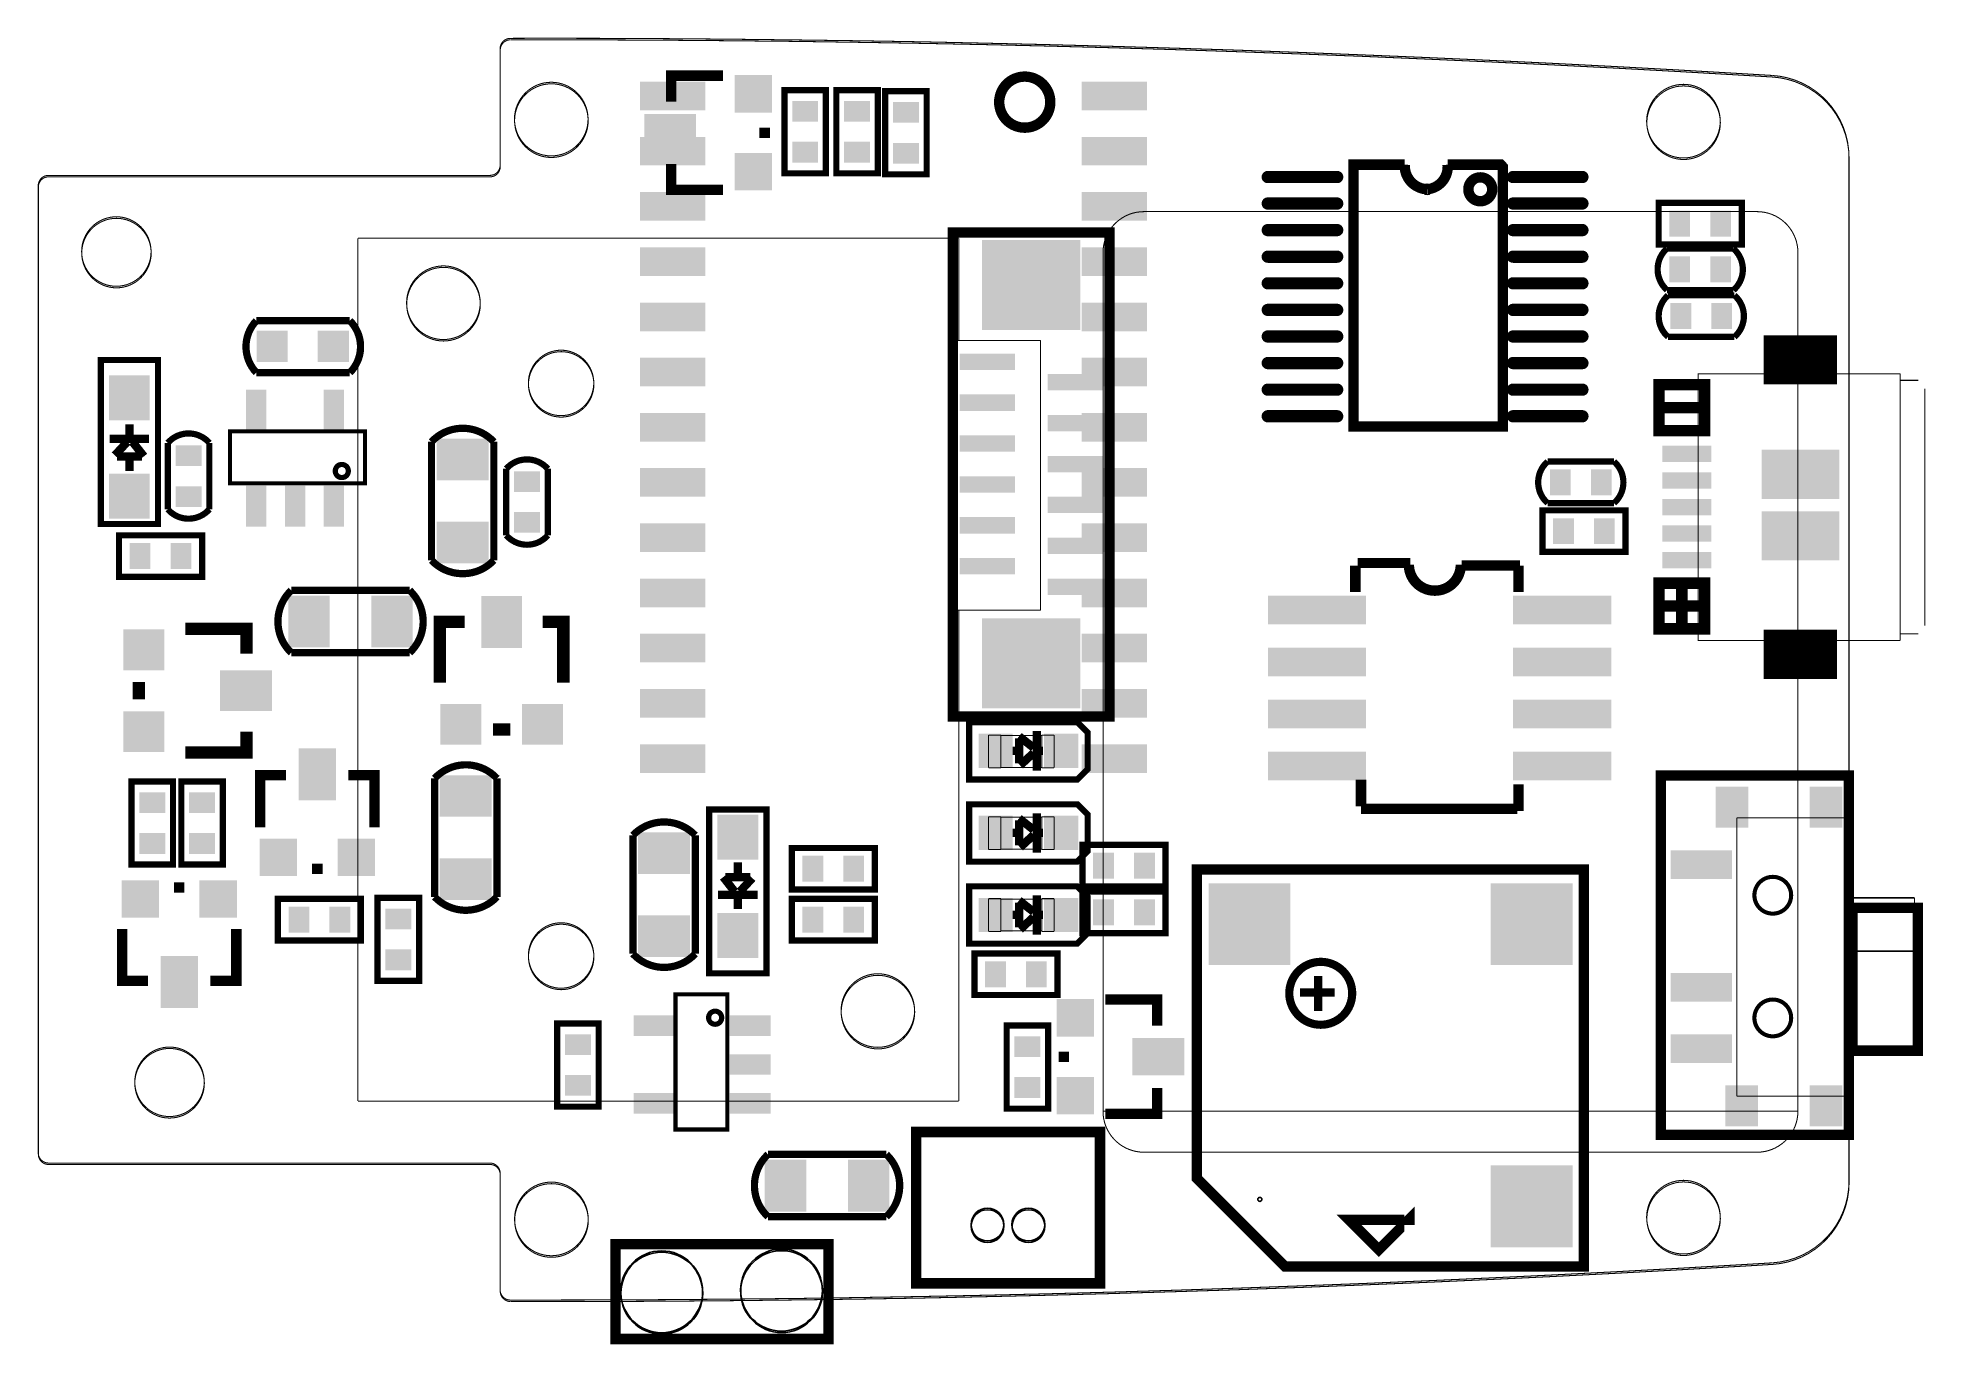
# Model space of a CAD drawing. Extents: x 19.09 to 20.91, y 15.33 to 16.59.
import ezdxf

# ---------------------------------------------------------------- set-up
doc = ezdxf.new("R2010")
doc.units = 0
doc.header["$MEASUREMENT"] = 0
doc.layers.get('0').update_dxf_attribs({"linetype": 'CONTINUOUS'})
doc.layers.add('GEN000_PHO', color=7, linetype='CONTINUOUS')
doc.layers.add('GEN001_PHO', color=6, linetype='CONTINUOUS')

# ---------------------------------------------------------------- blocks, each defined once
blk = doc.blocks.new('ROUND_16')
blk.add_circle((0, 0), 0.005)
blk = doc.blocks.new('SQUARE_37')
blk.add_solid([(0.018, 0.018), (0.018, -0.018), (-0.018, 0.018), (-0.018, -0.018)])
blk = doc.blocks.new('SQUARE_55')
blk.add_solid([(0.015, 0.015), (0.015, -0.015), (-0.015, 0.015), (-0.015, -0.015)])
blk = doc.blocks.new('RECTANGLE_56')
blk.add_solid([(0.025, 0.02), (0.025, -0.02), (-0.025, 0.02), (-0.025, -0.02)])
blk = doc.blocks.new('RECTANGLE_59')
blk.add_solid([(0.02, 0.025), (0.02, -0.025), (-0.02, 0.025), (-0.02, -0.025)])
blk = doc.blocks.new('ROUND_65')
blk.add_circle((0, 0), 0.0394)
blk = doc.blocks.new('ROUND_77')
blk.add_circle((0, 0), 0.00197)
blk = doc.blocks.new('RECTANGLE_112')
blk.add_solid([(0.018, 0.025), (0.018, -0.025), (-0.018, 0.025), (-0.018, -0.025)])
blk = doc.blocks.new('ROUND_236')
blk.add_circle((0, 0), 0.0158)
blk = doc.blocks.new('RECTANGLE_248')
blk.add_solid([(0.01, 0.0125), (0.01, -0.0125), (-0.01, 0.0125), (-0.01, -0.0125)])
blk = doc.blocks.new('RECTANGLE_249')
blk.add_solid([(0.0125, 0.01), (0.0125, -0.01), (-0.0125, 0.01), (-0.0125, -0.01)])
blk = doc.blocks.new('RECTANGLE_255')
blk.add_solid([(0.025, 0.018), (0.025, -0.018), (-0.025, 0.018), (-0.025, -0.018)])
blk = doc.blocks.new('SQUARE_267')
blk.add_solid([(0.03937, 0.03937), (0.03937, -0.03937), (-0.03937, 0.03937), (-0.03937, -0.03937)])
blk = doc.blocks.new('RECTANGLE_268')
blk.add_solid([(0.02362, 0.007875), (0.02362, -0.007875), (-0.02362, 0.007875), (-0.02362, -0.007875)])
blk = doc.blocks.new('RECTANGLE_270')
blk.add_solid([(0.0374, 0.02362), (0.0374, -0.02362), (-0.0374, 0.02362), (-0.0374, -0.02362)])
blk = doc.blocks.new('RECTANGLE_273')
blk.add_solid([(0.019685, 0.021655), (0.019685, -0.021655), (-0.019685, 0.021655), (-0.019685, -0.021655)])
blk = doc.blocks.new('RECTANGLE_274')
blk.add_solid([(0.019685, 0.009845), (0.019685, -0.009845), (-0.019685, 0.009845), (-0.019685, -0.009845)])
blk = doc.blocks.new('SQUARE_275')
blk.add_solid([(0.019685, 0.019685), (0.019685, -0.019685), (-0.019685, 0.019685), (-0.019685, -0.019685)])
blk = doc.blocks.new('RECTANGLE_276')
blk.add_solid([(0.025, 0.019685), (0.025, -0.019685), (-0.025, 0.019685), (-0.025, -0.019685)])
blk = doc.blocks.new('RECTANGLE_278')
blk.add_solid([(0.02953, 0.01378), (0.02953, -0.01378), (-0.02953, 0.01378), (-0.02953, -0.01378)])
blk = doc.blocks.new('RECTANGLE_279')
blk.add_solid([(0.01575, 0.019685), (0.01575, -0.019685), (-0.01575, 0.019685), (-0.01575, -0.019685)])
blk = doc.blocks.new('RECTANGLE_280')
blk.add_solid([(0.019685, 0.025), (0.019685, -0.025), (-0.019685, 0.025), (-0.019685, -0.025)])
blk = doc.blocks.new('RECTANGLE_281')
blk.add_solid([(0.009845, 0.019685), (0.009845, -0.019685), (-0.009845, 0.019685), (-0.009845, -0.019685)])
blk = doc.blocks.new('OBLONG_284')
at = {"const_width": 0.0118}
blk.add_lwpolyline([(0.0335, 0), (-0.0335, 0)], dxfattribs=at)
at = {"const_width": 0.0059}
for points in [[(-0.0364, 0, 1), (-0.0305, 0, 1)], [(0.0305, 0, 1), (0.0364, 0, 1)]]:
    blk.add_lwpolyline(points, format="xyb", close=True, dxfattribs=at)
blk = doc.blocks.new('RECTANGLE_285')
blk.add_solid([(0.047245, 0.01378), (0.047245, -0.01378), (-0.047245, 0.01378), (-0.047245, -0.01378)])
blk = doc.blocks.new('RECTANGLE_286')
blk.add_solid([(0.031495, 0.01378), (0.031495, -0.01378), (-0.031495, 0.01378), (-0.031495, -0.01378)])
blk = doc.blocks.new('SQUARE_208')
blk.add_solid([(0.0165, 0.0165), (0.0165, -0.0165), (-0.0165, 0.0165), (-0.0165, -0.0165)])
blk = doc.blocks.new('RECTANGLE_262')
blk.add_solid([(0.026575, 0.007875), (0.026575, -0.007875), (-0.026575, 0.007875), (-0.026575, -0.007875)])
blk = doc.blocks.new('RECTANGLE_263')
blk.add_solid([(0.047245, 0.043305), (0.047245, -0.043305), (-0.047245, 0.043305), (-0.047245, -0.043305)])

msp = doc.modelspace()

# ---------------------------------------------------------------- linework, layer by layer
at = {"layer": 'GEN000_PHO', "const_width": 0.001}
for points in [[(19.5461, 16.5885, 0.413619), (19.5363, 16.5787)], [(20.8355, 16.4742, 0.396458), (20.7616, 16.5528)], [(19.1013, 16.4566, 0.414216), (19.0914, 16.4468)], [(19.5265, 16.4566, 0.414216), (19.5363, 16.4665)], [(20.1564, 16.4217, 0.414214), (20.117, 16.3824)], [(20.7863, 16.3824, 0.414214), (20.7469, 16.4217)], [(20.117, 15.5556, 0.414214), (20.1564, 15.5162)], [(20.7469, 15.5162, 0.414214), (20.7863, 15.5556)], [(19.0914, 15.5157, 0.414216), (19.1013, 15.5058)], [(19.5363, 15.496, 0.414216), (19.5265, 15.5058)], [(20.7616, 15.4097, 0.396458), (20.8355, 15.4883)], [(19.5363, 15.3838, 0.413619), (19.5461, 15.3739)]]:
    msp.add_lwpolyline(points, format="xyb", dxfattribs=at)
at = {"layer": 'GEN000_PHO'}
for points, const_width in [([(19.5461, 16.5885), (19.5766, 16.5886), (19.6374, 16.5885), (19.6982, 16.5882), (19.759, 16.5877), (19.8198, 16.587), (19.8806, 16.5862), (19.9414, 16.5852), (20.0022, 16.5839), (20.063, 16.5825), (20.1237, 16.5809), (20.1845, 16.5791), (20.2453, 16.5772), (20.306, 16.575), (20.3668, 16.5726), (20.4275, 16.5701), (20.4882, 16.5674), (20.549, 16.5645), (20.6097, 16.5614), (20.6704, 16.5581), (20.7311, 16.5546), (20.7615, 16.5528)], 0.001), ([(19.5363, 16.4665), (19.5363, 16.5787)], 0.001), ([(19.7011, 16.5276), (19.7011, 16.5526), (19.7511, 16.5526)], 0.01), ([(19.8501, 16.5386), (19.8501, 16.4586), (19.8101, 16.4586), (19.8101, 16.5386), (19.8501, 16.5386)], 0.006), ([(19.9001, 16.5386), (19.9001, 16.4586), (19.8601, 16.4586), (19.8601, 16.5386), (19.9001, 16.5386)], 0.006), ([(19.9071, 16.4576), (19.9071, 16.5376), (19.9471, 16.5376), (19.9471, 16.4576), (19.9071, 16.4576)], 0.006), ([(19.7911, 16.4926), (19.7911, 16.5026)], 0.01), ([(19.7011, 16.4676), (19.7011, 16.4426), (19.7511, 16.4426)], 0.01), ([(20.8355, 16.4742), (20.8355, 15.4883)], 0.001), ([(19.1013, 16.4566), (19.5265, 16.4566)], 0.001), ([(19.0914, 15.5157), (19.0914, 16.4468)], 0.001), ([(20.7469, 16.4217), (20.1564, 16.4217)], 0.001), ([(19.9724, 15.9358), (19.9724, 16.4015), (20.1232, 16.4015), (20.1232, 15.9358), (19.9724, 15.9358)], 0.01), ([(19.3993, 16.3961), (19.978, 16.3961)], 0.001), ([(19.3993, 15.5654), (19.3993, 16.3961)], 0.001), ([(19.9741, 15.9473), (19.9741, 16.3883)], 0.001), ([(19.978, 16.3961), (19.978, 16.2977)], 0.001), ([(20.117, 16.3824), (20.117, 15.5556)], 0.001), ([(20.7863, 16.3824), (20.7863, 15.5556)], 0.001), ([(20.0568, 16.2977), (19.9741, 16.2977)], 0.001), ([(20.0568, 16.0379), (20.0568, 16.2977)], 0.001), ([(19.9741, 16.0379), (20.0568, 16.0379)], 0.001), ([(19.978, 16.0379), (19.978, 15.5654)], 0.001), ([(19.988, 15.9302), (20.0922, 15.9302), (20.1022, 15.9202), (20.1022, 15.885), (20.0922, 15.875), (19.988, 15.875), (19.988, 15.9302)], 0.00591), ([(20.0068, 15.9178), (20.0186, 15.9178)], 0.001), ([(20.0068, 15.8863), (20.0068, 15.9178)], 0.001), ([(20.0186, 15.8863), (20.0186, 15.9178)], 0.001), ([(20.0186, 15.9174), (20.058, 15.9174)], 0.001), ([(20.0361, 15.9166), (20.0501, 15.9056)], 0.008), ([(20.0361, 15.9146), (20.0361, 15.8906)], 0.008), ([(20.0531, 15.9216), (20.0531, 15.8836)], 0.008), ([(20.058, 15.9178), (20.0698, 15.9178)], 0.001), ([(20.058, 15.8863), (20.058, 15.9178)], 0.001), ([(20.0698, 15.8863), (20.0698, 15.9178)], 0.001), ([(20.0341, 15.9026), (20.0301, 15.9026)], 0.008), ([(20.0371, 15.8886), (20.0501, 15.9006)], 0.008), ([(20.0531, 15.9026), (20.0591, 15.9026)], 0.008), ([(20.0068, 15.8863), (20.0186, 15.8863)], 0.001), ([(20.0186, 15.8867), (20.058, 15.8867)], 0.001), ([(20.058, 15.8863), (20.0698, 15.8863)], 0.001), ([(19.988, 15.8512), (20.0922, 15.8512), (20.1022, 15.8412), (20.1022, 15.806), (20.0922, 15.796), (19.988, 15.796), (19.988, 15.8512)], 0.00591), ([(20.0068, 15.8391), (20.0186, 15.8391)], 0.001), ([(20.0068, 15.8076), (20.0068, 15.8391)], 0.001), ([(20.0186, 15.8076), (20.0186, 15.8391)], 0.001), ([(20.0186, 15.8387), (20.058, 15.8387)], 0.001), ([(20.0361, 15.8376), (20.0501, 15.8266)], 0.008), ([(20.0361, 15.8356), (20.0361, 15.8116)], 0.008), ([(20.0531, 15.8426), (20.0531, 15.8046)], 0.008), ([(20.058, 15.8391), (20.0698, 15.8391)], 0.001), ([(20.058, 15.8076), (20.058, 15.8391)], 0.001), ([(20.0698, 15.8076), (20.0698, 15.8391)], 0.001), ([(20.0341, 15.8236), (20.0301, 15.8236)], 0.008), ([(20.0371, 15.8096), (20.0501, 15.8216)], 0.008), ([(20.0531, 15.8236), (20.0591, 15.8236)], 0.008), ([(20.0068, 15.8076), (20.0186, 15.8076)], 0.001), ([(20.0186, 15.808), (20.058, 15.808)], 0.001), ([(20.058, 15.8076), (20.0698, 15.8076)], 0.001), ([(19.988, 15.7722), (20.0922, 15.7722), (20.1022, 15.7622), (20.1022, 15.727), (20.0922, 15.717), (19.988, 15.717), (19.988, 15.7722)], 0.00591), ([(20.0361, 15.7586), (20.0501, 15.7476)], 0.008), ([(20.0531, 15.7636), (20.0531, 15.7256)], 0.008), ([(20.0068, 15.7603), (20.0186, 15.7603)], 0.001), ([(20.0068, 15.7288), (20.0068, 15.7603)], 0.001), ([(20.0186, 15.7288), (20.0186, 15.7603)], 0.001), ([(20.0186, 15.7599), (20.058, 15.7599)], 0.001), ([(20.0341, 15.7446), (20.0301, 15.7446)], 0.008), ([(20.0361, 15.7566), (20.0361, 15.7326)], 0.008), ([(20.0371, 15.7306), (20.0501, 15.7426)], 0.008), ([(20.0531, 15.7446), (20.0591, 15.7446)], 0.008), ([(20.058, 15.7603), (20.0698, 15.7603)], 0.001), ([(20.058, 15.7288), (20.058, 15.7603)], 0.001), ([(20.0698, 15.7288), (20.0698, 15.7603)], 0.001), ([(20.0068, 15.7288), (20.0186, 15.7288)], 0.001), ([(20.0186, 15.7292), (20.058, 15.7292)], 0.001), ([(20.058, 15.7288), (20.0698, 15.7288)], 0.001), ([(20.0731, 15.6676), (19.9931, 15.6676), (19.9931, 15.7076), (20.0731, 15.7076), (20.0731, 15.6676)], 0.006), ([(19.978, 15.5654), (19.3993, 15.5654)], 0.001), ([(20.7863, 15.5556), (20.117, 15.5556)], 0.001), ([(20.1564, 15.5162), (20.7469, 15.5162)], 0.001), ([(19.5265, 15.5058), (19.1013, 15.5058)], 0.001), ([(19.5363, 15.3838), (19.5363, 15.496)], 0.001), ([(20.7615, 15.4097), (20.7311, 15.4079), (20.6704, 15.4044), (20.6097, 15.4011), (20.549, 15.398), (20.4882, 15.3951), (20.4275, 15.3924), (20.3668, 15.3898), (20.306, 15.3875), (20.2453, 15.3853), (20.1845, 15.3833), (20.1237, 15.3815), (20.063, 15.3799), (20.0022, 15.3785), (19.9414, 15.3773), (19.8806, 15.3763), (19.8198, 15.3754), (19.759, 15.3748), (19.6982, 15.3743), (19.6374, 15.374), (19.5766, 15.3739), (19.5461, 15.3739)], 0.001)]:
    msp.add_lwpolyline(points, dxfattribs=dict(at, const_width=const_width))
at = {"layer": 'GEN000_PHO', "const_width": 0.001}
for points in [[(19.5501, 16.5108, 1), (19.621, 16.5108, 1)], [(20.6406, 16.5088, 1), (20.7115, 16.5088, 1)], [(19.1332, 16.3833, 1), (19.2001, 16.3833, 1)], [(19.4462, 16.334, 1), (19.5171, 16.334, 1)], [(19.5635, 16.2568, 1), (19.6265, 16.2568, 1)], [(19.5635, 15.7056, 1), (19.6265, 15.7056, 1)], [(19.8647, 15.6526, 1), (19.9355, 15.6526, 1)], [(19.1844, 15.584, 1), (19.2513, 15.584, 1)], [(19.5502, 15.452, 1), (19.6211, 15.452, 1)], [(20.6406, 15.4537, 1), (20.7115, 15.4537, 1)]]:
    msp.add_lwpolyline(points, format="xyb", close=True, dxfattribs=at)
at = {"layer": 'GEN001_PHO'}
for points, const_width in [([(19.5462, 16.5871, 0.413619), (19.5364, 16.5772)], 0.001), ([(20.8356, 16.4727, 0.396421), (20.7617, 16.5513)], 0.001), ([(20.4076, 16.4669, 0.414214), (20.4292, 16.4432)], 0.01), ([(20.4292, 16.4432, 0.414214), (20.4489, 16.4669)], 0.01), ([(19.1014, 16.4552, 0.414214), (19.0915, 16.4453)], 0.001), ([(19.5266, 16.4552, 0.414216), (19.5364, 16.465)], 0.001), ([(20.6602, 16.3862, 0.450965), (20.6602, 16.3462)], 0.006), ([(20.7242, 16.3461, 0.453597), (20.7242, 16.3861)], 0.006), ([(20.6612, 16.3411, 0.450965), (20.6612, 16.3011)], 0.006), ([(20.7252, 16.3011, 0.453597), (20.7252, 16.3411)], 0.006), ([(19.3015, 16.3167, 0.4), (19.3015, 16.2667)], 0.007), ([(19.3915, 16.2667, 0.414214), (19.3915, 16.3167)], 0.007), ([(19.2562, 16.1991, 0.453597), (19.2162, 16.1991)], 0.006), ([(19.5302, 16.2001, 0.435826), (19.4702, 16.2001)], 0.007), ([(19.5822, 16.1741, 0.45105), (19.5422, 16.1742)], 0.006), ([(20.5452, 16.1811, 0.453768), (20.5452, 16.1411)], 0.006), ([(20.6092, 16.1411, 0.450968), (20.6092, 16.1811)], 0.006), ([(19.2162, 16.1351, 0.450881), (19.2562, 16.1351)], 0.006), ([(19.5422, 16.1101, 0.453597), (19.5822, 16.1101)], 0.006), ([(19.4702, 16.086, 0.428586), (19.5302, 16.086)], 0.007), ([(20.4116, 16.0818, 1), (20.4616, 16.0818)], 0.01), ([(19.3351, 16.0571, 0.428586), (19.3351, 15.9971)], 0.007), ([(19.4491, 15.9971, 0.435826), (19.4491, 16.0571)], 0.007), ([(19.5332, 15.8761, 0.435826), (19.4732, 15.8761)], 0.007), ([(19.7242, 15.8213, 0.42869), (19.6642, 15.8213)], 0.007), ([(19.4732, 15.762, 0.428586), (19.5332, 15.762)], 0.007), ([(19.6642, 15.7072, 0.435826), (19.7242, 15.7072)], 0.007), ([(19.0915, 15.5142, 0.414214), (19.1014, 15.5044)], 0.001), ([(19.7943, 15.5141, 0.435826), (19.7943, 15.4541)], 0.007), ([(19.9083, 15.4541, 0.428586), (19.9083, 15.5141)], 0.007), ([(19.5364, 15.4945, 0.414216), (19.5266, 15.5044)], 0.001), ([(20.7617, 15.4082, 0.396423), (20.8356, 15.4868)], 0.001), ([(19.5364, 15.3823, 0.413618), (19.5462, 15.3725)], 0.001)]:
    msp.add_lwpolyline(points, format="xyb", dxfattribs=dict(at, const_width=const_width))
for points, const_width in [([(19.5463, 16.5871), (19.5768, 16.5871), (19.6376, 16.587), (19.6983, 16.5867), (19.7591, 16.5862), (19.8199, 16.5856), (19.8807, 16.5847), (19.9415, 16.5837), (20.0023, 16.5825), (20.0631, 16.5811), (20.1238, 16.5795), (20.1846, 16.5777), (20.2454, 16.5757), (20.3061, 16.5735), (20.3669, 16.5712), (20.4276, 16.5686), (20.4883, 16.5659), (20.5491, 16.563), (20.6098, 16.5599), (20.6705, 16.5566), (20.7312, 16.5531), (20.7616, 16.5513)], 0.001), ([(19.5364, 16.465), (19.5364, 16.5772)], 0.001), ([(20.4076, 16.4669), (20.3583, 16.4669), (20.3583, 16.2149), (20.502, 16.2149), (20.502, 16.4649), (20.5001, 16.4669), (20.4489, 16.4669)], 0.01), ([(20.8356, 16.4727), (20.8356, 15.4868)], 0.001), ([(19.1014, 16.4552), (19.5266, 16.4552)], 0.001), ([(19.0915, 15.5142), (19.0915, 16.4453)], 0.001), ([(20.7322, 16.4301), (20.6522, 16.4301), (20.6522, 16.3901), (20.7322, 16.3901), (20.7322, 16.4301)], 0.006), ([(20.7242, 16.3861), (20.6602, 16.3861)], 0.006), ([(20.6602, 16.3461), (20.7242, 16.3461)], 0.006), ([(20.7252, 16.3411), (20.6612, 16.3411)], 0.006), ([(19.3015, 16.3167), (19.3915, 16.3167)], 0.007), ([(20.6612, 16.3011), (20.7252, 16.3011)], 0.006), ([(20.7674, 16.2696), (20.7674, 16.2885), (20.8099, 16.2885), (20.8099, 16.2696), (20.7674, 16.2696)], 0.0284), ([(20.7674, 16.2775), (20.8099, 16.2775)], 0.0284), ([(20.788, 16.2696), (20.788, 16.2885)], 0.0284), ([(19.2068, 16.121), (19.2068, 16.2789), (19.1959, 16.2789), (19.1517, 16.2789), (19.1517, 16.121), (19.2068, 16.121)], 0.00591), ([(19.3915, 16.2667), (19.3015, 16.2667)], 0.007), ([(20.669, 16.2275), (20.669, 16.2385), (20.68, 16.2385), (20.68, 16.2275), (20.669, 16.2275)], 0.0441), ([(20.6746, 16.2275), (20.6746, 16.2385)], 0.0441), ([(20.8848, 16.2656), (20.6903, 16.2656), (20.6903, 16.0089), (20.8848, 16.0089)], 0.001), ([(20.8848, 16.2656), (20.8848, 16.0089)], 0.001), ([(20.8848, 16.2593), (20.9022, 16.2593)], 0.001), ([(20.9085, 16.0231), (20.9085, 16.2514)], 0.001), ([(19.1792, 16.2031), (19.1792, 16.2168)], 0.008), ([(19.1982, 16.2031), (19.1602, 16.2031)], 0.008), ([(19.1652, 16.1871), (19.1772, 16.2001)], 0.008), ([(19.1932, 16.1861), (19.1822, 16.2001)], 0.008), ([(19.2162, 16.1991), (19.2162, 16.1351)], 0.006), ([(19.2562, 16.1351), (19.2562, 16.1991)], 0.006), ([(19.4062, 16.1601), (19.4062, 16.2101), (19.2762, 16.2101), (19.2762, 16.1601), (19.4062, 16.1601)], 0.00394), ([(19.4702, 16.2001), (19.4702, 16.086)], 0.007), ([(19.5302, 16.086), (19.5302, 16.2001)], 0.007), ([(19.1912, 16.1861), (19.1672, 16.1861)], 0.008), ([(19.1792, 16.1841), (19.1792, 16.172)], 0.008), ([(20.6092, 16.1811), (20.5452, 16.1811)], 0.006), ([(19.5422, 16.1741), (19.5422, 16.1101)], 0.006), ([(19.5822, 16.1101), (19.5822, 16.1741)], 0.006), ([(20.5452, 16.1411), (20.6092, 16.1411)], 0.006), ([(20.5402, 16.0941), (20.6202, 16.0941), (20.6202, 16.1341), (20.5402, 16.1341), (20.5402, 16.0941)], 0.006), ([(19.1692, 16.0701), (19.2492, 16.0701), (19.2492, 16.1101), (19.1692, 16.1101), (19.1692, 16.0701)], 0.006), ([(20.36, 16.0555), (20.36, 16.081)], 0.01), ([(20.4131, 16.0834), (20.3623, 16.0834)], 0.0098), ([(20.5187, 16.081), (20.4624, 16.081)], 0.0098), ([(20.5171, 16.0555), (20.5171, 16.081)], 0.01), ([(19.4491, 16.0571), (19.3351, 16.0571)], 0.007), ([(20.669, 16.0365), (20.669, 16.0476), (20.68, 16.0476), (20.68, 16.0365), (20.669, 16.0365)], 0.0441), ([(20.669, 16.0413), (20.68, 16.0413)], 0.0441), ([(20.6746, 16.0365), (20.6746, 16.0476)], 0.0441), ([(19.2332, 16.0201), (19.292, 16.0201), (19.292, 15.9961)], 0.012), ([(19.4783, 15.9681), (19.4783, 16.0269), (19.5022, 16.0269)], 0.012), ([(19.5972, 15.9681), (19.5972, 16.0269), (19.5772, 16.0269)], 0.012), ([(20.7674, 15.9861), (20.7674, 16.005), (20.8099, 16.005), (20.8099, 15.9861), (20.7674, 15.9861)], 0.0284), ([(20.788, 15.9861), (20.788, 16.005)], 0.0284), ([(19.3351, 15.9971), (19.4491, 15.9971)], 0.007), ([(20.7674, 15.994), (20.8099, 15.994)], 0.0284), ([(20.8848, 16.0152), (20.9022, 16.0152)], 0.001), ([(19.1882, 15.9522), (19.1882, 15.969)], 0.012), ([(19.2332, 15.9011), (19.292, 15.9011), (19.292, 15.9211)], 0.012), ([(19.5461, 15.9231), (19.5293, 15.9231)], 0.012), ([(19.1812, 15.8731), (19.1812, 15.7931), (19.2212, 15.7931), (19.2212, 15.8731), (19.1812, 15.8731)], 0.006), ([(19.2292, 15.8731), (19.2292, 15.7931), (19.2692, 15.7931), (19.2692, 15.8731), (19.2292, 15.8731)], 0.006), ([(19.3302, 15.8791), (19.3052, 15.8791), (19.3052, 15.8291)], 0.01), ([(19.3902, 15.8791), (19.4152, 15.8791), (19.4152, 15.8291)], 0.01), ([(19.4732, 15.8761), (19.4732, 15.762)], 0.007), ([(19.5332, 15.762), (19.5332, 15.8761)], 0.007), ([(20.3655, 15.8491), (20.3655, 15.8748)], 0.01), ([(20.5171, 15.8448), (20.5171, 15.8704)], 0.01), ([(20.6542, 15.879), (20.6542, 15.5329), (20.8353, 15.5329), (20.8353, 15.879), (20.6542, 15.879)], 0.01), ([(19.7376, 15.8462), (19.7376, 15.6884), (19.7485, 15.6884), (19.7928, 15.6884), (19.7928, 15.8462), (19.7376, 15.8462)], 0.00591), ([(20.5159, 15.8468), (20.3655, 15.8468)], 0.0098), ([(20.7274, 15.838), (20.8356, 15.838)], 0.001), ([(20.7274, 15.5703), (20.7274, 15.838)], 0.001), ([(19.6642, 15.8213), (19.6642, 15.7072)], 0.007), ([(19.7242, 15.7072), (19.7242, 15.8213)], 0.007), ([(19.7652, 15.7831), (19.7652, 15.7953)], 0.008), ([(19.8172, 15.7691), (19.8972, 15.7691), (19.8972, 15.8091), (19.8172, 15.8091), (19.8172, 15.7691)], 0.006), ([(20.0972, 15.7721), (20.1772, 15.7721), (20.1772, 15.8121), (20.0972, 15.8121), (20.0972, 15.7721)], 0.006), ([(19.3652, 15.7891), (19.3552, 15.7891)], 0.01), ([(19.7512, 15.7811), (19.7622, 15.7671)], 0.008), ([(19.7532, 15.7811), (19.7772, 15.7811)], 0.008), ([(19.7792, 15.7801), (19.7672, 15.7671)], 0.008), ([(20.2921, 15.4063), (20.2074, 15.4909), (20.2074, 15.7885), (20.5802, 15.7885), (20.5802, 15.4063), (20.2921, 15.4063)], 0.01), ([(19.2222, 15.7711), (19.2322, 15.7711)], 0.01), ([(19.4022, 15.7601), (19.3222, 15.7601), (19.3222, 15.7201), (19.4022, 15.7201), (19.4022, 15.7601)], 0.006), ([(19.4182, 15.7611), (19.4182, 15.6811), (19.4582, 15.6811), (19.4582, 15.7611), (19.4182, 15.7611)], 0.006), ([(19.7462, 15.7641), (19.7842, 15.7641)], 0.008), ([(19.7652, 15.7641), (19.7652, 15.7505)], 0.008), ([(19.8172, 15.7201), (19.8972, 15.7201), (19.8972, 15.7601), (19.8172, 15.7601), (19.8172, 15.7201)], 0.006), ([(20.0972, 15.7271), (20.1772, 15.7271), (20.1772, 15.7671), (20.0972, 15.7671), (20.0972, 15.7271)], 0.006), ([(20.8389, 15.7514), (20.8389, 15.614), (20.9019, 15.614), (20.9019, 15.7514), (20.8389, 15.7514)], 0.01), ([(20.8986, 15.7613), (20.8986, 15.7101), (20.8356, 15.7101)], 0.001), ([(20.8356, 15.7613), (20.8986, 15.7613)], 0.001), ([(20.8356, 15.7608), (20.8986, 15.7608)], 0.001), ([(20.8986, 15.7608), (20.8986, 15.7096)], 0.001), ([(19.1972, 15.6811), (19.1722, 15.6811), (19.1722, 15.7311)], 0.01), ([(19.2572, 15.6811), (19.2822, 15.6811), (19.2822, 15.7311)], 0.01), ([(20.8986, 15.7096), (20.8356, 15.7096)], 0.001), ([(20.3243, 15.6523), (20.3243, 15.6858)], 0.00787), ([(20.3066, 15.67), (20.3401, 15.67)], 0.00787), ([(19.7552, 15.6681), (19.7052, 15.6681), (19.7052, 15.5381), (19.7552, 15.5381), (19.7552, 15.6681)], 0.00394), ([(20.1692, 15.6381), (20.1692, 15.6631), (20.1192, 15.6631)], 0.01), ([(19.6312, 15.5601), (19.6312, 15.6401), (19.5912, 15.6401), (19.5912, 15.5601), (19.6312, 15.5601)], 0.006), ([(20.0242, 15.6381), (20.0242, 15.5581), (20.0642, 15.5581), (20.0642, 15.6381), (20.0242, 15.6381)], 0.006), ([(20.0792, 15.6031), (20.0792, 15.6131)], 0.01), ([(20.1692, 15.5781), (20.1692, 15.5531), (20.1192, 15.5531)], 0.01), ([(20.8356, 15.5703), (20.7274, 15.5703)], 0.001), ([(20.1141, 15.5357), (19.9369, 15.5357), (19.9369, 15.39), (20.1141, 15.39), (20.1141, 15.5357)], 0.01), ([(19.9083, 15.5141), (19.7943, 15.5141)], 0.007), ([(19.5266, 15.5044), (19.1014, 15.5044)], 0.001), ([(19.5364, 15.3823), (19.5364, 15.4945)], 0.001), ([(19.7943, 15.4541), (19.9083, 15.4541)], 0.007), ([(20.4121, 15.4519), (20.3826, 15.4224), (20.3539, 15.4511), (20.4121, 15.4511), (20.4121, 15.4519)], 0.01), ([(19.8527, 15.4277), (19.6475, 15.4277), (19.6475, 15.3364), (19.8527, 15.3364), (19.8527, 15.4277)], 0.01), ([(20.7616, 15.4082), (20.7312, 15.4064), (20.6705, 15.4029), (20.6098, 15.3996), (20.5491, 15.3965), (20.4883, 15.3936), (20.4276, 15.3909), (20.3669, 15.3884), (20.3061, 15.386), (20.2454, 15.3838), (20.1846, 15.3819), (20.1238, 15.3801), (20.0631, 15.3785), (20.0023, 15.3771), (19.9415, 15.3758), (19.8807, 15.3748), (19.8199, 15.374), (19.7591, 15.3733), (19.6983, 15.3728), (19.6376, 15.3725), (19.5768, 15.3724), (19.5463, 15.3725)], 0.001)]:
    msp.add_lwpolyline(points, dxfattribs=dict(at, const_width=const_width))
for points, const_width in [([(19.5502, 16.5093, 1), (19.6211, 16.5093, 1)], 0.001), ([(20.017, 16.5271, 1), (20.0662, 16.5271, 1)], 0.01), ([(20.6408, 16.5073, 1), (20.7116, 16.5073, 1)], 0.001), ([(20.4689, 16.4432, 1), (20.4919, 16.4432, 1)], 0.01), ([(19.1333, 16.3818, 1), (19.2002, 16.3818, 1)], 0.001), ([(19.4463, 16.3326, 1), (19.5172, 16.3326, 1)], 0.001), ([(19.5636, 16.2554, 1), (19.6266, 16.2554, 1)], 0.001), ([(19.3775, 16.172, 1), (19.3901, 16.172, 1)], 0.005), ([(20.7444, 15.7636, 1), (20.7798, 15.7636, 1)], 0.00394), ([(19.5636, 15.7042, 1), (19.6266, 15.7042, 1)], 0.001), ([(20.2964, 15.6692, 1), (20.357, 15.6692, 1)], 0.00787), ([(19.8648, 15.6511, 1), (19.9356, 15.6511, 1)], 0.001), ([(19.7371, 15.6457, 1), (19.7497, 15.6457, 1)], 0.005), ([(20.7444, 15.6455, 1), (20.7798, 15.6455, 1)], 0.00394), ([(19.1844, 15.5826, 1), (19.2514, 15.5826, 1)], 0.001), ([(19.5503, 15.4505, 1), (19.6212, 15.4505, 1)], 0.001), ([(20.6408, 15.4522, 1), (20.7116, 15.4522, 1)], 0.001)]:
    msp.add_lwpolyline(points, format="xyb", close=True, dxfattribs=dict(at, const_width=const_width))

# ---------------------------------------------------------------- block references
at = {"layer": 'GEN000_PHO'}
for name, p in [('SQUARE_37', (19.7801, 16.5351)), ('RECTANGLE_249', (19.8301, 16.5183)), ('RECTANGLE_249', (19.8801, 16.5183)), ('RECTANGLE_249', (19.9271, 16.5173)), ('RECTANGLE_255', (19.7001, 16.4976)), ('SQUARE_37', (19.7801, 16.4601)), ('RECTANGLE_249', (19.8301, 16.4789)), ('RECTANGLE_249', (19.8801, 16.4789)), ('RECTANGLE_249', (19.9271, 16.4779)), ('RECTANGLE_263', (20.0478, 16.351)), ('RECTANGLE_262', (20.0055, 16.2771)), ('RECTANGLE_262', (20.0901, 16.2575)), ('RECTANGLE_262', (20.0055, 16.2378)), ('RECTANGLE_262', (20.0901, 16.2181)), ('RECTANGLE_262', (20.0055, 16.1984)), ('RECTANGLE_262', (20.0901, 16.1787)), ('RECTANGLE_262', (20.0055, 16.159)), ('RECTANGLE_262', (20.0901, 16.1393)), ('RECTANGLE_262', (20.0055, 16.1197)), ('RECTANGLE_262', (20.0901, 16.1)), ('RECTANGLE_262', (20.0055, 16.0803)), ('RECTANGLE_262', (20.0901, 16.0606)), ('RECTANGLE_263', (20.0478, 15.9868)), ('SQUARE_208', (20.0136, 15.9026)), ('SQUARE_208', (20.0766, 15.9026)), ('SQUARE_208', (20.0136, 15.8236)), ('SQUARE_208', (20.0766, 15.8236)), ('SQUARE_208', (20.0136, 15.7446)), ('SQUARE_208', (20.0766, 15.7446)), ('RECTANGLE_248', (20.0134, 15.6876)), ('RECTANGLE_248', (20.0528, 15.6876)), ('ROUND_236', (20.0057, 15.4466)), ('ROUND_236', (20.0451, 15.4466)), ('ROUND_65', (19.6919, 15.3819)), ('ROUND_65', (19.8073, 15.3835))]:
    msp.add_blockref(name, p, dxfattribs=at)
at = {"layer": 'GEN001_PHO'}
for name, p in [('RECTANGLE_286', (19.7026, 16.533)), ('RECTANGLE_286', (20.1278, 16.533)), ('RECTANGLE_286', (19.7026, 16.4799)), ('RECTANGLE_286', (20.1278, 16.4799)), ('OBLONG_284', (20.3091, 16.455)), ('OBLONG_284', (20.5453, 16.455)), ('RECTANGLE_286', (19.7026, 16.4267)), ('RECTANGLE_286', (20.1278, 16.4267)), ('OBLONG_284', (20.3091, 16.4295)), ('ROUND_16', (20.4292, 16.4432)), ('OBLONG_284', (20.5453, 16.4295)), ('RECTANGLE_248', (20.6725, 16.4101)), ('RECTANGLE_248', (20.7119, 16.4101)), ('OBLONG_284', (20.3091, 16.4039)), ('OBLONG_284', (20.5453, 16.4039)), ('RECTANGLE_286', (19.7026, 16.3736)), ('RECTANGLE_286', (20.1278, 16.3736)), ('OBLONG_284', (20.3091, 16.3783)), ('OBLONG_284', (20.5453, 16.3783)), ('RECTANGLE_248', (20.6725, 16.3661)), ('RECTANGLE_248', (20.7119, 16.3661)), ('OBLONG_284', (20.3091, 16.3527)), ('OBLONG_284', (20.5453, 16.3527)), ('RECTANGLE_286', (19.7026, 16.3204)), ('RECTANGLE_286', (20.1278, 16.3204)), ('OBLONG_284', (20.3091, 16.3271)), ('OBLONG_284', (20.5453, 16.3271)), ('RECTANGLE_248', (20.6735, 16.3211)), ('RECTANGLE_248', (20.7129, 16.3211)), ('SQUARE_55', (19.3167, 16.2921)), ('SQUARE_55', (19.3757, 16.2921)), ('OBLONG_284', (20.3091, 16.3015)), ('OBLONG_284', (20.5453, 16.3015)), ('RECTANGLE_286', (19.7026, 16.2673)), ('RECTANGLE_286', (20.1278, 16.2673)), ('OBLONG_284', (20.3091, 16.2759)), ('OBLONG_284', (20.5453, 16.2759)), ('RECTANGLE_273', (19.1792, 16.2424)), ('OBLONG_284', (20.3091, 16.2503)), ('OBLONG_284', (20.5453, 16.2503)), ('RECTANGLE_281', (19.3014, 16.2307)), ('RECTANGLE_281', (19.3762, 16.2307)), ('RECTANGLE_286', (19.7026, 16.2141)), ('RECTANGLE_286', (20.1278, 16.2141)), ('OBLONG_284', (20.3091, 16.2247)), ('OBLONG_284', (20.5453, 16.2247)), ('RECTANGLE_56', (19.5002, 16.1831)), ('RECTANGLE_249', (19.2362, 16.1868)), ('RECTANGLE_268', (20.6792, 16.1885)), ('RECTANGLE_270', (20.7887, 16.1688)), ('RECTANGLE_273', (19.1792, 16.1479)), ('RECTANGLE_249', (19.5622, 16.1618)), ('RECTANGLE_286', (19.7026, 16.161)), ('RECTANGLE_286', (20.1278, 16.161)), ('RECTANGLE_248', (20.5575, 16.1611)), ('RECTANGLE_248', (20.5969, 16.1611)), ('RECTANGLE_268', (20.6792, 16.1629)), ('RECTANGLE_249', (19.2362, 16.1474)), ('RECTANGLE_281', (19.3014, 16.1382)), ('RECTANGLE_281', (19.3388, 16.1382)), ('RECTANGLE_281', (19.3762, 16.1382)), ('RECTANGLE_268', (20.6792, 16.1373)), ('RECTANGLE_249', (19.5622, 16.1225)), ('RECTANGLE_248', (20.5605, 16.1141)), ('RECTANGLE_248', (20.5999, 16.1141)), ('RECTANGLE_270', (20.7887, 16.1097)), ('RECTANGLE_56', (19.5002, 16.1031)), ('RECTANGLE_286', (19.7026, 16.1078)), ('RECTANGLE_286', (20.1278, 16.1078)), ('RECTANGLE_268', (20.6792, 16.1117)), ('RECTANGLE_248', (19.1895, 16.0901)), ('RECTANGLE_248', (19.2289, 16.0901)), ('RECTANGLE_268', (20.6792, 16.0861)), ('RECTANGLE_286', (19.7026, 16.0547)), ('RECTANGLE_286', (20.1278, 16.0547)), ('RECTANGLE_59', (19.3522, 16.0271)), ('RECTANGLE_59', (19.4322, 16.0271)), ('RECTANGLE_280', (19.5378, 16.0266)), ('RECTANGLE_285', (20.323, 16.0381)), ('RECTANGLE_285', (20.5592, 16.0381)), ('SQUARE_275', (19.1932, 15.9999)), ('RECTANGLE_286', (19.7026, 16.0015)), ('RECTANGLE_286', (20.1278, 16.0015)), ('RECTANGLE_285', (20.323, 15.9881)), ('RECTANGLE_285', (20.5592, 15.9881)), ('RECTANGLE_276', (19.2916, 15.9605)), ('SQUARE_275', (19.4985, 15.9281)), ('SQUARE_275', (19.5772, 15.9281)), ('RECTANGLE_286', (19.7026, 15.9484)), ('RECTANGLE_286', (20.1278, 15.9484)), ('RECTANGLE_285', (20.323, 15.9381)), ('RECTANGLE_285', (20.5592, 15.9381)), ('SQUARE_275', (19.1932, 15.9211)), ('RECTANGLE_286', (19.7026, 15.8952)), ('RECTANGLE_286', (20.1278, 15.8952)), ('RECTANGLE_112', (19.3602, 15.8801)), ('RECTANGLE_285', (20.323, 15.8881)), ('RECTANGLE_285', (20.5592, 15.8881)), ('RECTANGLE_56', (19.5032, 15.8591)), ('RECTANGLE_249', (19.2012, 15.8528)), ('RECTANGLE_249', (19.2492, 15.8528)), ('RECTANGLE_279', (20.7227, 15.8483)), ('RECTANGLE_279', (20.8133, 15.8483)), ('RECTANGLE_273', (19.7652, 15.8194)), ('RECTANGLE_249', (19.2012, 15.8134)), ('RECTANGLE_249', (19.2492, 15.8134)), ('SQUARE_37', (19.3227, 15.8001)), ('SQUARE_37', (19.3977, 15.8001)), ('RECTANGLE_56', (19.6942, 15.8041)), ('RECTANGLE_56', (19.5032, 15.7791)), ('RECTANGLE_248', (19.8375, 15.7891)), ('RECTANGLE_248', (19.8769, 15.7891)), ('RECTANGLE_248', (20.1175, 15.7921)), ('RECTANGLE_248', (20.1569, 15.7921)), ('RECTANGLE_278', (20.6932, 15.7931)), ('SQUARE_37', (19.1897, 15.7601)), ('SQUARE_37', (19.2647, 15.7601)), ('SQUARE_267', (20.2582, 15.7358)), ('SQUARE_267', (20.5299, 15.7358)), ('RECTANGLE_248', (19.3425, 15.7401)), ('RECTANGLE_248', (19.3819, 15.7401)), ('RECTANGLE_249', (19.4382, 15.7408)), ('RECTANGLE_273', (19.7652, 15.7249)), ('RECTANGLE_248', (19.8375, 15.7401)), ('RECTANGLE_248', (19.8769, 15.7401)), ('RECTANGLE_248', (20.1175, 15.7471)), ('RECTANGLE_248', (20.1569, 15.7471)), ('RECTANGLE_56', (19.6942, 15.7241)), ('RECTANGLE_249', (19.4382, 15.7014)), ('RECTANGLE_112', (19.2272, 15.6801)), ('RECTANGLE_278', (20.6932, 15.675)), ('SQUARE_37', (20.0902, 15.6456)), ('RECTANGLE_274', (19.6847, 15.6381)), ('RECTANGLE_274', (19.7772, 15.6381)), ('RECTANGLE_249', (19.6112, 15.6198)), ('RECTANGLE_249', (20.0442, 15.6178)), ('RECTANGLE_255', (20.1702, 15.6081)), ('RECTANGLE_278', (20.6932, 15.616)), ('RECTANGLE_274', (19.7772, 15.6007)), ('RECTANGLE_249', (19.6112, 15.5805)), ('RECTANGLE_249', (20.0442, 15.5785)), ('SQUARE_37', (20.0902, 15.5706)), ('RECTANGLE_274', (19.6847, 15.5633)), ('RECTANGLE_274', (19.7772, 15.5633)), ('RECTANGLE_279', (20.7322, 15.5609)), ('RECTANGLE_279', (20.8133, 15.5609)), ('RECTANGLE_59', (19.8112, 15.4841)), ('RECTANGLE_59', (19.8912, 15.4841)), ('SQUARE_267', (20.5299, 15.4641)), ('ROUND_77', (20.268, 15.4708)), ('ROUND_236', (20.0058, 15.4451)), ('ROUND_236', (20.0452, 15.4451)), ('ROUND_65', (19.692, 15.3805)), ('ROUND_65', (19.8074, 15.382))]:
    msp.add_blockref(name, p, dxfattribs=at)

doc.saveas('drawing.dxf')
